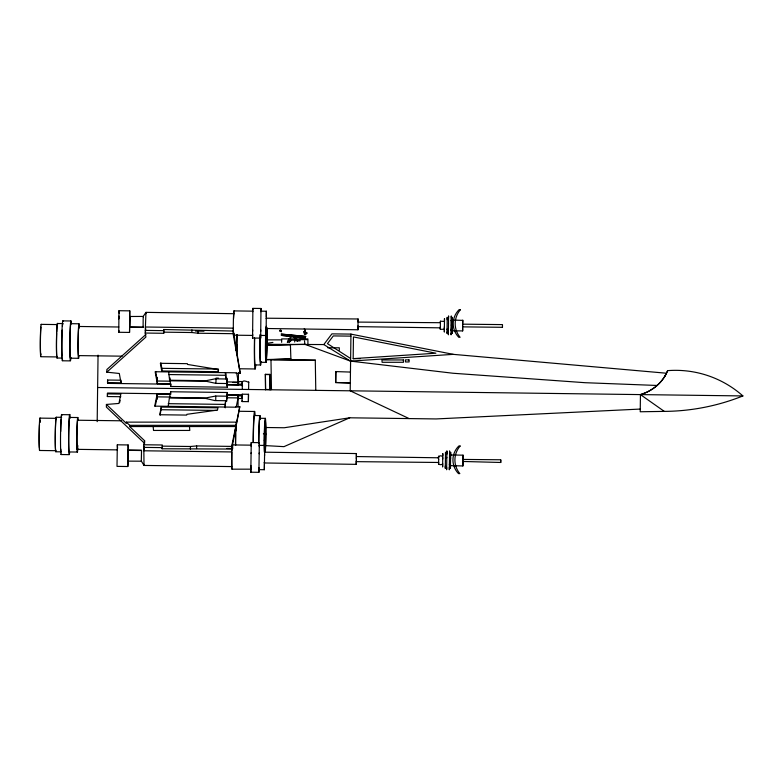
<?xml version="1.0" encoding="UTF-8"?>
<svg xmlns="http://www.w3.org/2000/svg" width="782" height="782" viewBox="0 0 782 782"><rect width="100%" height="100%" fill="white"/><g stroke="black" fill="none" stroke-linecap="round" stroke-linejoin="round"><path stroke-width="1.17" d="M304.736 333.024L305.215 334.315L305.195 332.946L304.599 332.897L304.618 334.266L305.215 334.315M106.401 404.45L106.381 407.09L144.602 443.384L144.611 440.745L129.656 426.542L129.665 425.33L126.303 422.133L126.293 423.345L106.401 404.45L118.932 403.444L120.848 394.079L107.369 393.903L107.359 396.542L120.839 396.718M232 466.58L144.005 465.437L143.79 444.753L144.611 440.745M189.459 426.542L189.801 430.442L153.516 430.442L153.174 426.542L235.744 426.542L236.408 422.133L126.303 422.133M157.143 399.211L157.162 394.216L170.652 394.392L170.662 391.753L227.308 392.496L226.536 401.459L227.308 392.496M160.163 415.193L161.287 407.08L217.943 407.813L217.474 410.081L186.859 414.323L186.703 415.086L159.724 414.743L161.287 407.08M226.897 448.467L231.775 448.536L231.668 449.044L162.089 448.77L162.333 444.987L143.79 444.753M168.208 406.317L169.381 397.999L205.803 398.468L214.835 400.58L225.627 400.726L225.226 407.842M190.417 449.132L190.427 446.493L196.614 445.945L231.677 446.405L235.744 426.542M196.605 448.585L196.614 445.945M215.744 400.267L215.764 396.044L226.555 396.181M224.854 407.051L225.627 400.726M231.668 449.044L231.677 446.405M236.408 422.133L236.399 423.345L239.81 406.679L235.763 406.62L235.646 407.187L154.719 406.141L157.162 394.216M227.298 395.135L238.09 395.272L237.963 398.478L242.009 398.527L242.195 394.196L248.5 394.284L248.402 401.645L242.088 401.567L242.195 394.196M238.041 407.334L238.09 395.272M239.81 406.679L232.596 444.528L232.459 449.112M264.99 451.859L265.069 435.887L265.098 437.304M259.204 452.954L258.901 472.328L250.797 472.201L250.846 468.379M231.961 469.18L250.846 469.171M259.184 453.775L259.341 442.661L251.247 442.544L251.09 453.58M258.901 472.328L258.92 470.705M264.551 455.926L264.707 445.447L259.301 445.359L259.292 446.688M258.969 467.704L258.94 469.63L264.336 469.708L264.443 462.25M356.328 458.692L356.23 464.352L264.443 462.973L264.443 462.377M356.328 458.125L356.397 453.56L264.599 452.182L264.599 452.778M356.23 464.352L356.269 461.879M438.624 462.465L356.279 461.654L356.279 460.96M438.692 457.793L356.348 456.551L356.397 453.56M442.661 463.658C442.583 465.251 437.167 465.124 438.624 462.387M442.759 457.255C442.71 454.586 436.121 455.681 438.673 459.366M446.805 457.421L446.639 468.398L446.659 467.118M446.874 453.11L446.884 452.221M449.337 468.271L449.357 467.157M449.572 453.149L449.582 452.26M449.542 454.958L463.042 455.163L462.876 465.955L450.461 465.652M449.533 455.554L450.608 455.564L450.618 454.977L449.533 455.212M462.876 465.955L462.934 462.211M462.973 459.425L500.773 459.777L500.734 462.475L462.944 461.468M462.973 459.239L462.964 460.148M463.042 455.163L462.983 458.907M500.734 462.475L500.744 461.536M260.758 329.896L260.66 338.127L252.557 338.039L252.576 335.683M234.219 312.233A12.15 0.499 -89.3 0 0 233.574 314.892A12.15 0.499 -89.3 0 0 233.339 329.633L233.71 335.175L252.586 335.419L252.596 334.852M252.85 311.725L252.86 311.158L233.974 310.904M260.738 331.363L260.983 308.47L252.889 308.382L252.635 331.275M260.66 338.127L260.68 335.771M266.154 329.955L266.085 335.488L260.689 335.429L260.689 334.862M260.953 311.735L260.953 311.168L266.359 311.226L266.085 335.488M265.039 438.555L264.99 437.167M357.99 327.296L357.961 329.76L266.163 328.499M266.281 318.215L358.078 318.978L357.961 329.76M335.703 382.584L335.83 371.489L335.703 382.584L350.307 382.965L335.742 382.476M440.344 327.844L357.99 326.632M444.372 329.281L440.325 329.32L440.413 321.226L444.459 321.461M440.393 322.702L358.048 322.096M444.372 329.369L444.381 328.723M447.196 318.606L447.187 319.682M448.379 333.073L448.36 334.804L448.418 329.76M448.555 317.658L448.545 318.157M451.087 333.103L451.067 334.833L451.126 329.789M451.253 317.688L451.243 318.186M451.106 330.786L462.661 330.913L462.778 320.385L451.224 320.004M462.729 324.784L462.739 324.168L502.484 324.608L502.455 327.306L462.709 326.866L462.719 326.25M444.381 328.987L444.411 326.563M444.362 329.848L444.342 332.057L444.391 327.521M444.401 327.394L444.489 318.577L444.459 321.656M447.069 329.75L447.206 317.257L447.196 318.137M448.418 330.493L448.497 323.377M448.487 323.66L448.575 315.928L448.555 316.954M452.182 330.835L452.162 333.494L452.221 328.342L451.136 328.323M452.201 329.799L452.338 317.316L452.309 319.398M97.183 421.654L98.053 355.106M251.188 446.483L251.208 445.163L232.332 444.919L231.814 450.461A12.15 0.499 -89.3 0 0 231.668 465.202A12.15 0.499 -89.3 0 0 232.234 467.861M252.606 334.1L252.586 335.419M252.86 309.995L252.889 308.382M252.654 329.887L252.557 338.039M260.963 310.083L260.983 308.47M266.271 318.548L266.281 317.961M266.291 316.759L266.359 311.226M266.193 326.29L266.163 328.753M353.171 358.635L353.454 336.925L435.877 353.21L353.171 358.635L360.414 358.635M357.99 326.768L358.009 325.83M358.048 321.441L358.078 318.978M440.325 329.232L440.344 327.472M440.344 327.678L440.354 326.739M440.403 322.272L440.413 321.226M445.505 454.293L445.505 453.863M447.079 329.017L447.03 333.435L447.05 331.949M446.63 468.721L446.62 469.747L446.639 468.252M449.327 468.76L449.318 469.796L449.406 464.058M451.263 316.984L451.273 315.957L451.116 330.522L452.192 330.796L451.106 330.678M462.69 328.45L462.661 330.913M462.758 322.595L462.788 320.131M502.464 326.69L502.455 327.306M442.651 463.912L442.612 466.991L442.749 458.184M442.729 459.014L442.808 453.511L442.778 455.72M445.447 458.232L445.535 452.201L445.505 453.482M446.854 454.313L446.903 450.872L446.874 452.377M446.805 457.832L446.864 453.316M449.503 457.881L449.601 450.921L449.572 452.416M450.442 466.375L450.422 468.457L450.579 457.89M450.569 458.721L450.657 452.279L450.618 454.928M500.763 460.715L500.773 460.129M250.885 467.343L251.1 452.827M250.905 465.446L250.797 472.201M266.203 343.562L266.613 327.648M264.59 453.863L264.336 469.708M264.599 452.025L264.707 445.447M266.291 342.174L266.251 344.842L266.32 343.425M356.318 458.819L356.348 457.304M438.682 458.956L438.594 464.234M445.457 457.812L445.29 468.379L445.329 465.964M449.396 464.674L449.513 457.46L450.588 457.441M250.875 467.499L250.846 469.435M251.208 444.899L251.247 442.544M259.301 445.017L259.341 442.661M264.453 462.113L264.443 462.973M438.692 457.92L438.722 456.15M450.471 464.909L450.461 465.759M259.292 445.926L259.301 445.359M265.997 344.315L323.807 344.559L331.91 333.865L350.952 334.11L350.209 390.805L409.113 418.585M248.784 382.398C240.318 378.39 242.4 383.483 242.303 388.664M242.479 386.298L242.488 385.409M121.054 380.208L107.574 380.032L107.515 382.672L121.005 382.848L119.314 373.483L106.811 372.164L106.86 369.524L145.97 334.413M170.838 384.206L107.642 383.385L107.574 380.032M121.005 382.848L121.034 381.088M106.811 372.164L145.911 337.052L145.198 333.044L145.951 312.36L234.043 313.709M227.376 387.207L226.829 378.244L227.376 387.207L170.73 386.474L170.789 383.835L157.299 383.659L157.436 377.481M161.747 370.971L161.806 368.332L218.452 369.075L218.393 371.714L161.747 370.971L160.369 363.307L187.348 363.659L187.485 364.432L217.992 369.446L218.393 371.714M145.198 333.044L163.741 333.288L163.594 329.515L233.153 331.04L233.251 331.558L233.437 328.157L145.442 327.003L145.843 330.894M163.741 333.288L163.594 329.515M226.018 373.698L225.9 378.987L215.109 378.84L206.028 380.707L169.606 380.228L168.648 371.909M169.606 380.228L169.655 378.117M170.73 386.474L169.782 377.628M157.299 383.659L155.159 371.733L236.086 372.799L236.184 373.366L240.23 373.415L233.095 333.689L198.032 333.23L191.864 332.526L191.922 329.887M198.032 333.23L198.09 330.591M226.712 383.522L215.93 383.385L216.037 378.107L218.442 378.136M225.9 378.987L225.294 372.652M233.095 333.689L233.153 331.04M227.435 384.568L238.227 384.715L238.178 381.508L242.225 381.557L242.332 382.115M238.227 384.715L238.49 372.643M240.23 373.415L233.906 333.992M226.741 384.94L242.352 385.213L242.225 381.557M290.396 344.686L265.997 345.106M273.808 359.573L290.894 358.899L266.486 359.544M235.421 429.289L235.578 435.447A28.348 1.173 -89.3 0 0 235.499 445.212M280.112 330.982L280.161 330.072M280.21 330.571C280.64 329.388 280.034 332.937 280.171 330.248M281.197 331.128L281.256 331.803L281.295 330.278M306.808 332.946L306.691 333.67M118.698 319.036L118.932 316.104L119.099 318.567M233.544 318.665L233.945 313.504M128.258 461.595L127.798 466.522L117.007 466.385L117.329 444.811L128.121 444.948L128.424 452.583M242.215 400.521L242.088 401.567M279.917 330.962L279.976 330.512M231.971 450.041L232.381 448.047M302.116 338.44L302.204 337.462M118.991 330.571L118.747 332.282L129.538 332.428L129.773 310.855L118.991 310.708L118.747 332.282M143.214 326.348L143.086 327.208L129.597 327.032L129.656 316.495L143.204 316.427L145.951 312.36L146.136 313.396M233.984 333.249L233.71 335.175M144.211 464.4L144.005 465.437L141.317 461.048L141.532 450.52L128.043 450.344L127.877 461.126L141.425 461.194M235.734 350.453L236.75 344.539A28.348 1.173 -89.3 0 1 236.926 334.774M107.369 393.903L107.535 393.053L170.779 393.874M107.359 396.542L107.535 395.653M119.646 402.574L120.125 400.228M155.198 406.396L157.153 396.855L170.642 397.031M170.662 391.753L169.499 397.432L205.92 397.901L215.764 396.044M162.089 448.77L162.324 447.627L143.78 447.392M236.193 407.109L238.08 397.911L227.288 397.774M264.345 440.637L264.99 437.519M265.108 436.952L265.743 433.824L263.387 433.795M280.65 330.395L280.582 331.167M129.773 310.855L129.538 332.428M129.597 327.032L129.714 316.251M304.951 332.731L305.469 332.164L305.41 333.846M306.7 333.386C305.928 335.38 306.397 330.884 306.74 332.985M248.5 394.284L248.402 401.645M270.973 359.652L315.283 360.228L270.973 359.652L271.471 389.671M315.781 390.257L315.283 360.228M350.365 372.066L335.801 371.587M265.391 374.324L265.557 389.7L265.391 374.324L269.976 374.382L270.142 389.759L269.976 374.382M306.065 332.79L306.006 333.464M666.489 373.229L667.623 370.648A101.367 101.367 0 0 1 742.9 395.936A215.5 215.5 0 0 1 664.299 411.391L640.223 411.762L640.448 394.597A45.395 40.899 9.3 0 0 664.944 376.064L666.489 373.229L453.296 354.354L350.874 334.11M667.623 370.648L666.391 373.405A44.251 40.508 8.5 0 1 657.085 385.467A45.014 41.211 8.5 0 1 640.438 394.597L664.299 411.391M287.307 342.399L288.685 339.32A4.428 4.428 0 0 1 297.131 341.451M305.713 332.712L306.192 333.621M128.121 444.948L127.798 466.522M144.289 446.454L143.888 450.784L231.883 451.937L231.902 466.14M664.944 376.064L666.43 373.317M248.715 381.831L248.608 388.752M304.384 331.676L305.127 332.712L304.11 332.536L303.924 331.636L305.127 332.712M640.253 409.064L436.112 418.937L349.71 417.803L283.974 446.649L265.763 445.623M290.102 341.568L290.65 341.353A2.082 2.082 0 0 1 291.51 339.437M349.71 417.803L284.218 427.754L265.997 427.51M265.948 343.454L272.908 342.428M453.296 354.354L350.453 361.108L304.912 344.315L268.431 345.263M266.486 359.759L271.364 359.632M307.913 338.909L281.647 338.909L281.647 342.33M267.336 339.877L281.647 339.877M297.209 340.884L300.171 340.884M327.726 347.785L339.31 347.785L339.31 350.199M129.665 425.33L235.753 425.33M129.656 426.542L153.174 426.542M242.303 396.973L242.264 394.715L226.721 394.607M451.224 320.112L452.309 320.014L451.224 320.258M451.224 320.855L452.299 320.874M451.214 321.773L452.289 321.783M451.194 322.937L452.279 322.946M451.185 324.256L452.26 324.276M451.165 325.664L452.25 325.674M451.155 327.052L452.231 327.062M451.126 329.398L452.201 329.408M451.116 330.2L452.201 330.209M62.814 320.874L70.908 320.982M57.389 323.504L62.785 323.572M70.879 323.68L78.972 323.787M41.192 324.364L57.379 324.579M78.943 326.475L118.844 327.003M129.734 327.14L143.028 327.316M145.256 330.405L163.8 330.649M195.48 331.06L204.004 331.177M163.536 332.155L191.864 332.526M350.913 336.143L333.308 335.918L327.453 343.65L350.502 358.449M122.158 356.172L78.62 355.605A14.584 0.606 -89.3 0 1 78.229 337.98A14.584 0.606 -89.3 0 1 79.226 328.069M40.84 356.729L57.027 356.934M57.008 358.019L62.404 358.088M70.497 358.195L78.591 358.303M260.66 362.291L266.056 362.369M62.374 360.785L70.468 360.893M260.631 364.989L255.235 364.92A21.603 0.899 -89.3 0 1 254.658 338.811M239.996 368.772L255.186 368.967M265.303 374.539L269.898 374.607M168.589 374.549L225.236 375.292M169.714 380.795L206.125 381.274L215.93 383.385M169.723 381.176L157.358 381.02L155.647 371.479M227.494 381.929L238.285 382.075L236.672 373.122M238.129 384.148L242.166 384.197M265.636 389.485L270.23 389.544M97.623 387.51L742.9 395.936M237.972 395.839L242.019 395.887M168.218 403.668L224.874 404.411M161.278 409.719L216.722 410.442M239.448 411.283L254.639 411.479M259.976 415.594L254.58 415.525A21.603 0.89 -89.3 0 0 253.329 441.635M61.68 414.626L69.774 414.734M259.937 418.292L265.333 418.36M56.245 417.256L61.641 417.324M69.735 417.432L77.819 417.539M40.038 418.126L56.226 418.331M121.318 420.794L77.78 420.237A14.584 0.596 -89.3 0 0 76.929 439.689A14.584 0.596 -89.3 0 0 77.829 445.603M162.099 446.131L190.427 446.493M77.34 449.357L117.251 449.875M128.131 450.012L141.434 450.188M39.55 450.481L55.737 450.696M55.727 451.771L61.113 451.84M69.207 451.947L77.301 452.055M61.074 454.538L69.168 454.645M449.542 455.075L450.618 455.095M449.523 456.356L450.598 456.365M232.84 382.457L238.833 382.584M657.095 385.467L585.112 382.701L453.052 373.249L350.453 361.108L323.807 344.559M304.794 331.48L304.218 331.421L304.53 332.663M281.197 334.041L305.899 336.465L281.364 334.197M281.256 335.37L290.151 336.348M305.361 337.609L282.507 335.488M290.132 336.348L305.469 337.765M305.019 338.704L301.344 338.371M287.805 341.89L289.369 342.594M304.55 329.535L305.567 331.49L304.814 330.248M304.912 330.209L304.276 328.635M143.086 327.208L143.204 316.427L143.311 317.013M118.991 310.708L119.275 313.494M306.72 332.8L305.645 333.484M232.332 444.919L232.557 446.845A12.15 0.499 -89.3 0 1 232.625 448.897M128.043 450.344L128.17 452.113M117.329 444.811L117.593 448.35M265.655 340.082L266.212 343.21M266.31 343.777L266.877 346.895M160.828 362.858L161.962 369.182M107.515 382.672L107.642 383.385M304.491 340.884L304.912 344.315M290.405 344.471L290.894 359.124M231.775 448.536L231.824 450.207M242.264 394.715L242.273 397.227M307.913 344.618L307.913 339.662L301.295 339.662L301.295 338.909M304.257 332.985L304.257 333.973M300.073 338.909L300.073 340.131L289.897 340.131L289.897 338.909M296.183 338.909L296.183 340.131M235.617 445.486A25.65 1.056 -89.3 0 1 235.929 425.271M253.153 442.485A25.65 1.056 -89.3 0 1 253.925 415.985A25.65 1.056 -89.3 0 1 255.108 415.545M264.639 452.651A16.197 0.665 -89.3 0 1 264.599 428.438A16.197 0.665 -89.3 0 1 265.685 426.366A16.197 0.665 -89.3 0 1 265.166 451.654M55.913 451.41A17.282 0.714 -89.3 0 1 55.287 433.648A17.282 0.714 -89.3 0 1 56.412 418.067M61.309 451.478A17.282 0.714 -89.3 0 1 60.801 449.093M60.722 431.478A17.282 0.714 -89.3 0 1 61.25 419.201M69.618 452.465A19.98 0.821 -89.3 0 1 68.66 433.687A19.98 0.821 -89.3 0 1 70.136 417.911M61.299 454.117A19.98 0.821 -89.3 0 1 60.566 433.58A19.98 0.821 -89.3 0 1 61.876 415.565M39.696 421.684A14.174 0.587 -89.3 0 1 40.273 422.397M39.442 447.793A14.174 0.587 -89.3 0 1 39.491 424.655M56.05 418.673A16.197 0.665 -89.3 0 1 56.392 419.093M55.913 450.354A16.197 0.665 -89.3 0 1 55.287 439.953A16.197 0.665 -89.3 0 1 55.864 420.1M39.735 450.139A16.197 0.665 -89.3 0 1 39.139 433.492A16.197 0.665 -89.3 0 1 40.205 418.888M258.725 441.703A21.603 0.89 -89.3 0 1 259.38 419.396A21.603 0.89 -89.3 0 1 260.367 419.025M236.174 430.902A16.197 0.665 -89.3 0 1 236.242 428.976M69.403 451.585A17.282 0.714 -89.3 0 1 68.767 433.824A17.282 0.714 -89.3 0 1 69.901 418.243M77.819 448.565A17.282 0.714 -89.3 0 1 76.89 446.757A17.282 0.714 -89.3 0 1 77.154 423.795A17.282 0.714 -89.3 0 1 78.141 420.276M258.832 443.511A18.905 0.782 -89.3 0 1 259.262 424.01A18.905 0.782 -89.3 0 1 260.123 419.172M264.375 452.152A18.905 0.782 -89.3 0 1 264.619 424.792A18.905 0.782 -89.3 0 1 265.772 423.756A18.905 0.782 -89.3 0 1 265.391 451.253M266.76 329.075A16.197 0.674 -89.3 0 1 266.623 354.354A16.197 0.674 -89.3 0 1 265.587 352.281A16.197 0.674 -89.3 0 1 266.261 328.069M70.918 357.716A19.98 0.831 -89.3 0 1 69.852 341.93A19.98 0.831 -89.3 0 1 71.299 323.152M62.599 359.847A19.98 0.831 -89.3 0 1 61.758 341.832A19.98 0.831 -89.3 0 1 63.019 321.294M62.071 356.211A17.282 0.714 -89.3 0 1 62.179 330.092M62.394 326.319A17.282 0.714 -89.3 0 1 62.971 323.934M57.203 357.208A17.282 0.714 -89.3 0 1 56.47 341.626A17.282 0.714 -89.3 0 1 57.575 323.865M78.982 355.556A17.282 0.714 -89.3 0 1 78.083 352.037A17.282 0.714 -89.3 0 1 78.425 329.075A17.282 0.714 -89.3 0 1 79.393 327.267M261.12 361.558A21.603 0.899 -89.3 0 1 260.074 359.808A21.603 0.899 -89.3 0 1 260.162 334.579M41.016 355.966A16.197 0.674 -89.3 0 1 40.332 341.353A16.197 0.674 -89.3 0 1 41.358 324.706M260.875 361.411A18.905 0.782 -89.3 0 1 260.113 355.663A18.905 0.782 -89.3 0 1 260.279 334.804M266.887 327.482A18.905 0.782 -89.3 0 1 266.701 355.751A18.905 0.782 -89.3 0 1 265.509 355.937A18.905 0.782 -89.3 0 1 266.046 327.619M41.016 354.041A14.174 0.587 -89.3 0 1 40.4 344.891A14.174 0.587 -89.3 0 1 41.006 327.052M236.838 354.715A25.65 1.065 -89.3 0 1 237.054 334.5M255.763 364.891A25.65 1.065 -89.3 0 1 254.59 364.451A25.65 1.065 -89.3 0 1 254.502 337.961M70.693 357.384A17.282 0.714 -89.3 0 1 69.96 341.802A17.282 0.714 -89.3 0 1 71.054 324.041M57.203 356.181A16.197 0.674 -89.3 0 1 56.851 356.592M56.705 355.175A16.197 0.674 -89.3 0 1 56.695 333.367M56.744 332.145A16.197 0.674 -89.3 0 1 57.545 324.921M237.249 351.01A16.197 0.674 -89.3 0 1 237.249 344.979M294.198 337.844A3.842 3.842 0 0 1 295.958 339.437M294.423 339.926A2.082 2.082 0 0 1 294.628 341.988M288.91 339.417L288.206 340.991L289.78 341.695L290.484 340.121L288.91 339.417M408.996 359.886L405.35 359.886L405.487 361.939L409.133 361.939L408.996 359.886M403.346 359.955L381.958 359.955L382.105 362.291L403.502 362.291L403.346 359.955M460.422 309.721L459.063 309.711A19.54 19.54 0 0 0 458.77 337.296L460.109 337.306A21.29 21.29 0 0 1 460.412 309.721M460.139 446.033L458.79 446.023A19.54 19.54 0 0 0 458.487 473.609L459.836 473.618A21.29 21.29 0 0 1 460.129 446.033M305.029 329.838L304.618 329.154L305.029 329.838"/></g></svg>
